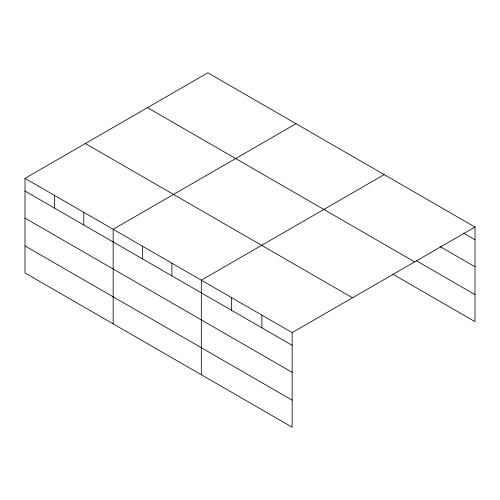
<?xml version="1.0" encoding="UTF-8"?>
<svg xmlns="http://www.w3.org/2000/svg" width="500" height="500" viewBox="0 0 500 500"><rect width="100%" height="100%" fill="white"/><g stroke="black" fill="none" stroke-linecap="round" stroke-linejoin="round"><path stroke-width="0.75" d="M392.912 274.231L475 321.625L475 227.05L207.844 72.806L25 178.375L25 272.95L292.156 427.194L292.156 332.612L25 178.375M296.006 123.706L113.162 229.275L113.162 323.85M384.169 174.606L201.319 280.175L201.319 374.75M292.156 332.612L475 227.05M463.562 233.137L475 239.744M440.012 246.562L475 266.762M416.463 260.806L475 294.606M147.506 107.644L414.663 261.887M85.337 143.537L352.494 297.775M25 191.069L292.156 345.306M25 218.094L292.156 372.331M25 245.931L292.156 400.169M261.875 315.131L261.875 327.831M231.6 297.656L231.6 310.35M171.931 263.206L171.931 275.9M142.55 246.238L142.55 258.938M83.775 212.306L83.775 225M54.387 195.344L54.387 208.038"/></g></svg>
